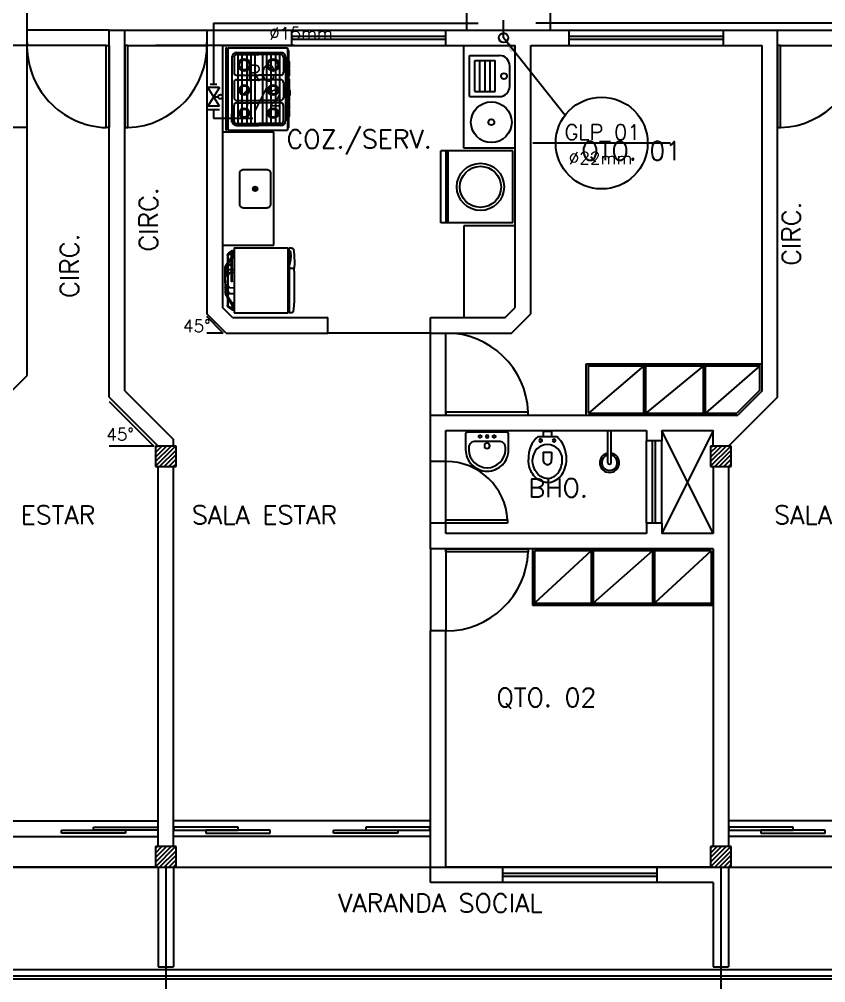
# Model space of a CAD drawing. Header units: millimetres. Extents: x 23536 to 47095, y 9984 to 20154.
# Drawn here: x 23571.84 to 23579.68, y 10042.56 to 10051.94 of the extents above; entities that cross this region are included whole.
import ezdxf
from ezdxf.enums import TextEntityAlignment as Align

# ---------------------------------------------------------------- set-up
doc = ezdxf.new("R2010")
doc.units = ezdxf.units.MM
doc.header["$LTSCALE"] = 30
doc.header["$MEASUREMENT"] = 0
doc.linetypes.add('HIDDEN', pattern=[0.375, 0.25, -0.125])
doc.linetypes.add('HIDDEN2', pattern=[0.1875, 0.125, -0.0625])
doc.layers.get('0').update_dxf_attribs({"linetype": 'CONTINUOUS'})
for name, color, linetype in [('CONEXAO_AG_FRIA', 3, 'CONTINUOUS'), ('CONEXAO_INCENDIO', 3, 'CONTINUOUS'), ('PAREDE 2222222', 2, 'CONTINUOUS'), ('PROJECAO', 6, 'HIDDEN2'), ('projeto', 8, 'CONTINUOUS')]:
    doc.layers.add(name, color=color, linetype=linetype)
doc.styles.add('ROMANS', font='romans.shx', dxfattribs={"height": 0.14})

# ---------------------------------------------------------------- blocks, each defined once
blk = doc.blocks.new('GELAD-VS')
for p, q in [((0.3067, 0.2837), (0.3087, 0.2817)), ((0.3079, 0.2824), (0.3079, 0.2824)), ((0.3087, 0.2817), (0.3095, 0.2809)), ((0.3133, 0.2813), (0.3141, 0.2824)), ((0.3141, 0.2855), (0.3137, 0.2859)), ((0.3141, 0.2848), (0.3141, 0.2855)), ((0.3145, 0.2844), (0.3141, 0.2848)), ((0.3141, 0.2824), (0.3145, 0.2836)), ((0.3145, 0.2836), (0.3145, 0.2844)), ((0.3145, 0.2836), (0.3145, 0.2836)), ((-0.2523, 0.2753), (-0.2517, 0.2728)), ((-0.252, 0.2743), (-0.252, 0.2743)), ((-0.252, 0.2743), (-0.252, 0.2743)), ((-0.252, 0.2743), (-0.252, 0.2743)), ((-0.252, 0.2743), (-0.252, 0.2743)), ((-0.252, 0.2743), (-0.252, 0.2743)), ((-0.252, 0.2743), (-0.252, 0.2743)), ((-0.2517, 0.2728), (-0.2513, 0.272)), ((-0.2513, 0.272), (-0.2501, 0.2712)), ((-0.2501, 0.2712), (-0.249, 0.2708)), ((-0.249, 0.2708), (-0.2478, 0.2712)), ((-0.249, 0.2708), (-0.249, 0.2708)), ((-0.2478, 0.2712), (-0.2466, 0.2716)), ((-0.2466, 0.2716), (-0.2459, 0.2724)), ((-0.2459, 0.2724), (-0.2455, 0.2735)), ((-0.1968, 0.2784), (-0.1979, 0.2789)), ((-0.1957, 0.2779), (-0.1968, 0.2784)), ((-0.1954, 0.2767), (-0.1957, 0.2779)), ((-0.1952, 0.2755), (-0.1954, 0.2767)), ((-0.1952, 0.2755), (-0.1952, 0.2755)), ((0.3095, 0.2809), (0.3103, 0.2805)), ((0.3103, 0.2805), (0.311, 0.2805)), ((0.311, 0.2805), (0.3126, 0.2809)), ((0.311, 0.2805), (0.311, 0.2805)), ((0.3126, 0.2809), (0.3133, 0.2813)), ((-0.0958, -0.3127), (-0.0958, -0.3151))]:
    blk.add_line(p, q)
for points in [[(-0.2443, 0.3207), (-0.2679, 0.2859)], [(-0.249, 0.3014), (-0.2621, 0.2824)], [(-0.2523, 0.2753), (-0.247, 0.3149)], [(-0.2466, 0.3161), (-0.247, 0.3149)], [(-0.218, 0.3339), (-0.218, 0.3339), (-0.218, 0.3339), (-0.218, 0.3339), (-0.218, 0.3339), (-0.218, 0.3339), (-0.218, 0.3339), (-0.2227, 0.3335), (-0.2269, 0.3327), (-0.2312, 0.3312), (-0.235, 0.3292), (-0.2385, 0.3265), (-0.2416, 0.3234), (-0.2443, 0.3199), (-0.2466, 0.3161)], [(-0.2455, 0.2735), (-0.2404, 0.3126)], [(-0.2397, 0.3141), (-0.2404, 0.3126)], [(-0.2404, 0.3114), (-0.2404, 0.3114), (-0.2397, 0.3072), (-0.2385, 0.3029), (-0.2362, 0.2994), (-0.2335, 0.296), (-0.2304, 0.2936), (-0.2265, 0.2913), (-0.2223, 0.2902), (-0.218, 0.2898)], [(-0.218, 0.3269), (-0.218, 0.3269), (-0.218, 0.3269), (-0.218, 0.3269), (-0.218, 0.3269), (-0.218, 0.3269), (-0.218, 0.3269), (-0.2215, 0.3265), (-0.2246, 0.3261), (-0.2277, 0.325), (-0.2304, 0.3234), (-0.2335, 0.3215), (-0.2358, 0.3196), (-0.2377, 0.3168), (-0.2397, 0.3141)], [(-0.218, 0.3269), (-0.218, 0.3269), (-0.218, 0.3269), (-0.218, 0.3269), (-0.218, 0.3269), (-0.218, 0.3269), (-0.218, 0.3269), (-0.2211, 0.3265), (-0.2238, 0.3257), (-0.2265, 0.3242), (-0.2288, 0.3226), (-0.2304, 0.3203), (-0.2319, 0.3176), (-0.2327, 0.3149), (-0.2331, 0.3118), (-0.2331, 0.3118), (-0.2327, 0.3087), (-0.2319, 0.306), (-0.2304, 0.3033), (-0.2288, 0.301), (-0.2265, 0.2994), (-0.2238, 0.2979), (-0.2211, 0.2971), (-0.218, 0.2967)], [(-0.2285, 0.2704), (-0.2246, 0.2863)], [(-0.2281, 0.2704), (-0.1987, 0.2894)], [(-0.2181, 0.2898), (-0.2246, 0.2863)], [(-0.2184, 0.3339), (-0.1871, 0.3339)], [(-0.1264, 0.3269), (-0.2184, 0.3269)], [(-0.1121, 0.2967), (-0.2184, 0.2967)], [(0.0318, 0.2894), (-0.218, 0.2894)], [(-0.1565, 0.3269), (-0.2068, 0.2967)], [(-0.1875, 0.2967), (-0.1411, 0.3269)], [(-0.1871, 0.3339), (-0.1194, 0.3339)], [(-0.1066, 0.3571), (-0.1449, 0.3339)], [(-0.1295, 0.3269), (-0.131, 0.3172)], [(-0.131, 0.2967), (-0.131, 0.3172)], [(-0.1298, 0.3339), (-0.0927, 0.3582)], [(-0.1101, 0.3269), (-0.1264, 0.3269)], [(-0.1039, 0.3443), (-0.1039, 0.3443), (-0.1039, 0.3443), (-0.1039, 0.3443), (-0.1039, 0.3443), (-0.1039, 0.3443), (-0.1039, 0.3443), (-0.107, 0.3443), (-0.1101, 0.3435), (-0.1132, 0.3428), (-0.1159, 0.3416), (-0.1186, 0.3401), (-0.1209, 0.3381), (-0.1233, 0.3362), (-0.1252, 0.3339)], [(-0.1213, 0.3269), (-0.1213, 0.3269), (-0.1225, 0.3246), (-0.1233, 0.3223), (-0.1237, 0.3199), (-0.124, 0.3172)], [(-0.124, 0.2967), (-0.124, 0.3172)], [(-0.119, 0.3339), (0.2642, 0.3339)], [(-0.1039, 0.3373), (-0.1039, 0.3373), (-0.1039, 0.3373), (-0.1039, 0.3373), (-0.1039, 0.3373), (-0.1039, 0.3373), (-0.1039, 0.3373), (-0.1066, 0.337), (-0.1097, 0.3362), (-0.1124, 0.3354), (-0.1148, 0.3339)], [(0.0322, 0.2967), (-0.1121, 0.2967)], [(-0.1074, 0.3269), (-0.1117, 0.3269)], [(0.2642, 0.3269), (-0.1074, 0.3269)], [(0.0229, 0.3571), (-0.1066, 0.3571)], [(-0.1043, 0.3443), (-0.0738, 0.3443)], [(-0.0738, 0.3373), (-0.1043, 0.3373)], [(0.0229, 0.3582), (-0.0927, 0.3582)], [(-0.0742, 0.3555), (-0.0742, 0.3555), (-0.0742, 0.3555), (-0.0742, 0.3555), (-0.0742, 0.3555), (-0.0742, 0.3555), (-0.0742, 0.3555), (-0.0765, 0.3551), (-0.0788, 0.3536), (-0.0803, 0.3513), (-0.0807, 0.3489)], [(-0.0807, 0.3489), (-0.0807, 0.3443)], [(-0.0807, 0.3269), (-0.0807, 0.2967)], [(-0.0807, 0.2894), (-0.0807, 0.2704)], [(-0.0742, 0.3555), (-0.0448, 0.3555)], [(-0.0738, 0.3443), (-0.0606, 0.3443)], [(-0.0738, 0.3366), (-0.0738, 0.3443)], [(-0.0649, 0.3571), (-0.0649, 0.3582)], [(-0.049, 0.3408), (-0.049, 0.3408), (-0.0502, 0.3416), (-0.0517, 0.3424), (-0.0529, 0.3428), (-0.0544, 0.3435), (-0.056, 0.3439), (-0.0575, 0.3439), (-0.0591, 0.3443), (-0.0606, 0.3443)], [(-0.0552, 0.2894), (-0.0544, 0.2704)], [(-0.0529, 0.3103), (-0.0547, 0.2967)], [(-0.0475, 0.3269), (-0.0529, 0.3103)], [(-0.0521, 0.2894), (-0.0521, 0.2894), (-0.0521, 0.2894), (-0.0521, 0.2894), (-0.0521, 0.2894), (-0.0525, 0.2894), (-0.0525, 0.2894), (-0.0525, 0.2894), (-0.0525, 0.2894), (-0.0525, 0.2894), (-0.0525, 0.2894), (-0.0525, 0.2894), (-0.0525, 0.2894), (-0.0525, 0.2894), (-0.0525, 0.2894), (-0.0525, 0.2894), (-0.0525, 0.2894), (-0.0521, 0.2894), (-0.0521, 0.2894), (-0.0521, 0.2894), (-0.0521, 0.2894)], [(-0.0521, 0.2894), (-0.0521, 0.2894), (-0.0521, 0.2894), (-0.0521, 0.2894), (-0.0521, 0.2894), (-0.0525, 0.2894), (-0.0525, 0.2894), (-0.0525, 0.2894), (-0.0525, 0.2894), (-0.0525, 0.2894), (-0.0525, 0.2894), (-0.0525, 0.2894), (-0.0525, 0.2894), (-0.0525, 0.2894), (-0.0525, 0.2894), (-0.0525, 0.2894), (-0.0525, 0.2894), (-0.0521, 0.2894), (-0.0521, 0.2894), (-0.0521, 0.2894), (-0.0521, 0.2894)], [(-0.0521, 0.2894), (-0.0521, 0.2894), (-0.0521, 0.2894), (-0.0521, 0.2894), (-0.0521, 0.2894), (-0.0525, 0.2894), (-0.0525, 0.2894), (-0.0525, 0.2894), (-0.0525, 0.2894), (-0.0525, 0.2894), (-0.0525, 0.2894), (-0.0525, 0.2894), (-0.0525, 0.2894), (-0.0525, 0.2894), (-0.0525, 0.2894), (-0.0525, 0.2894), (-0.0525, 0.2894), (-0.0521, 0.2894), (-0.0521, 0.2894), (-0.0521, 0.2894), (-0.0521, 0.2894)], [(-0.0498, 0.3571), (-0.0498, 0.3582)], [(-0.049, 0.3408), (-0.0413, 0.3351)], [(-0.0308, 0.3451), (-0.0308, 0.3451), (-0.032, 0.3474), (-0.0339, 0.3493), (-0.0355, 0.3513), (-0.0378, 0.3528), (-0.0401, 0.354), (-0.0424, 0.3547), (-0.0448, 0.3555), (-0.0475, 0.3555)], [(-0.0475, 0.3269), (-0.0386, 0.3223)], [(-0.0034, 0.3559), (-0.0034, 0.3559), (-0.0092, 0.3551), (-0.0146, 0.3536), (-0.02, 0.3517), (-0.025, 0.3489), (-0.0301, 0.3459), (-0.0347, 0.3424), (-0.0386, 0.3381), (-0.0424, 0.3339)], [(-0.0386, 0.3223), (-0.0386, 0.3223), (-0.0382, 0.3219), (-0.0374, 0.3219), (-0.037, 0.3219), (-0.0366, 0.3219), (-0.0366, 0.3219), (-0.0351, 0.3223), (-0.0343, 0.323), (-0.0335, 0.3238), (-0.0332, 0.3254), (-0.0332, 0.3254), (-0.0332, 0.3257), (-0.0332, 0.3261), (-0.0332, 0.3265), (-0.0332, 0.3269)], [(0.0477, 0.3559), (-0.0038, 0.3559)], [(0.0229, 0.3582), (0.1385, 0.3582)], [(0.0229, 0.3571), (0.1525, 0.3571)], [(0.0322, 0.2894), (0.0322, 0.2894), (0.0334, 0.2898), (0.0345, 0.2906), (0.0349, 0.2913), (0.0353, 0.2929), (0.0353, 0.2929), (0.0349, 0.2944), (0.0341, 0.2956), (0.0334, 0.2964), (0.0318, 0.2967)], [(0.0867, 0.3339), (0.0867, 0.3339), (0.0829, 0.3381), (0.079, 0.342), (0.0743, 0.3459), (0.0693, 0.3489), (0.0643, 0.3513), (0.0589, 0.3536), (0.0535, 0.3551), (0.0477, 0.3559)], [(0.0921, 0.3555), (0.0921, 0.3555), (0.0921, 0.3555), (0.0921, 0.3555), (0.0921, 0.3555), (0.0921, 0.3555), (0.0921, 0.3555), (0.0894, 0.3555), (0.0867, 0.3547), (0.0844, 0.354), (0.0821, 0.3528), (0.0798, 0.3513), (0.0782, 0.3493), (0.0763, 0.3474), (0.0751, 0.3451)], [(0.0801, 0.3269), (0.0801, 0.3269), (0.0801, 0.3265), (0.0801, 0.3265), (0.0801, 0.3261), (0.0801, 0.3257), (0.0801, 0.3257), (0.0805, 0.3242), (0.0813, 0.323), (0.0821, 0.3223), (0.0836, 0.3219), (0.0836, 0.3219), (0.084, 0.3219), (0.0848, 0.3223), (0.0852, 0.3223), (0.0856, 0.3223)], [(0.0933, 0.3269), (0.0856, 0.3223)], [(0.1076, 0.3358), (0.1076, 0.3358), (0.1064, 0.3385), (0.1045, 0.3404), (0.1018, 0.3416), (0.0991, 0.342), (0.0991, 0.342), (0.0956, 0.3412), (0.0929, 0.3397), (0.091, 0.337), (0.0903, 0.3339)], [(0.0954, 0.3358), (0.0906, 0.3339)], [(0.0964, 0.313), (0.0915, 0.3258)], [(0.0918, 0.3555), (0.118, 0.3555)], [(0.0987, 0.3358), (0.0954, 0.3358)], [(0.0956, 0.3571), (0.0956, 0.3582)], [(0.0972, 0.3103), (0.0964, 0.313)], [(0.0983, 0.2704), (0.0972, 0.3103)], [(0.1126, 0.3358), (0.0987, 0.3358)], [(0.1107, 0.3571), (0.1107, 0.3582)], [(0.1126, 0.3339), (0.1126, 0.3358)], [(0.1246, 0.3489), (0.1246, 0.3489), (0.1242, 0.3513), (0.1227, 0.3536), (0.1208, 0.3551), (0.118, 0.3555)], [(0.1246, 0.3489), (0.1246, 0.3339)], [(0.1324, 0.3269), (0.1497, 0.3228)], [(0.1757, 0.3339), (0.1385, 0.3582)], [(0.1552, 0.3163), (0.1548, 0.3185), (0.1535, 0.3204), (0.152, 0.3219), (0.1497, 0.3228)], [(0.1525, 0.3571), (0.1908, 0.3339)], [(0.1552, 0.2704), (0.1552, 0.3163)], [(0.2735, 0.2704), (0.1865, 0.3269)], [(0.2024, 0.3269), (0.27, 0.2863)], [(0.291, 0.319), (0.2901, 0.3203), (0.2874, 0.3234), (0.2843, 0.3265), (0.2809, 0.3292), (0.277, 0.3312), (0.2731, 0.3327), (0.2685, 0.3335), (0.2642, 0.3339)], [(0.2855, 0.3141), (0.2855, 0.3141), (0.284, 0.3168), (0.2816, 0.3196), (0.2793, 0.3215), (0.2766, 0.3234), (0.2739, 0.325), (0.2708, 0.3261), (0.2677, 0.3265), (0.2642, 0.3269)], [(0.2743, 0.2704), (0.27, 0.2863)], [(0.2859, 0.3126), (0.2855, 0.3141)], [(0.2855, 0.3141), (0.3067, 0.2837)], [(0.2913, 0.2735), (0.2859, 0.3126)], [(0.291, 0.319), (0.3137, 0.2859)], [(0.2983, 0.2743), (0.2949, 0.3007)], [(-0.2946, 0.2704), (0.3404, 0.2704)], [(-0.2946, 0.2704), (-0.2946, -0.2524)], [(-0.1979, 0.2789), (-0.1979, 0.2789), (-0.1979, 0.2789), (-0.1979, 0.2789), (-0.1979, 0.2789), (-0.1979, 0.2789), (-0.1979, 0.2789), (-0.1987, 0.2786), (-0.1998, 0.2782), (-0.2002, 0.277), (-0.2006, 0.2759)], [(-0.2006, 0.2704), (-0.2006, 0.2759)], [(-0.1979, 0.2789), (-0.1979, 0.2789), (-0.1979, 0.2789), (-0.1979, 0.2789), (-0.1979, 0.2789), (-0.1979, 0.2789), (-0.1979, 0.2789), (-0.1979, 0.2789), (-0.1979, 0.2789), (-0.1979, 0.2789), (-0.1979, 0.2789), (-0.1979, 0.2789), (-0.1979, 0.2789), (-0.1979, 0.2789), (-0.1979, 0.2789), (-0.1979, 0.2789), (-0.1979, 0.2789), (-0.1979, 0.2789), (-0.1979, 0.2789), (-0.1979, 0.2789), (-0.1979, 0.2789)], [(-0.1952, 0.2704), (-0.1952, 0.2755)], [(0.1552, 0.2735), (0.1552, 0.2731)], [(0.2437, 0.2789), (0.2437, 0.2789), (0.2437, 0.2789), (0.2437, 0.2789), (0.2437, 0.2789), (0.2437, 0.2789), (0.2437, 0.2789), (0.2426, 0.2786), (0.2418, 0.2782), (0.2414, 0.277), (0.241, 0.2759)], [(0.241, 0.2704), (0.241, 0.2759)], [(0.2437, 0.2789), (0.2437, 0.2789), (0.2437, 0.2789), (0.2437, 0.2789), (0.2437, 0.2789), (0.2437, 0.2789), (0.2437, 0.2789), (0.2437, 0.2789), (0.2437, 0.2789), (0.2437, 0.2789), (0.2437, 0.2789), (0.2437, 0.2789), (0.2437, 0.2789), (0.2437, 0.2789), (0.2437, 0.2789), (0.2437, 0.2789), (0.2437, 0.2789), (0.2437, 0.2789), (0.2437, 0.2789), (0.2437, 0.2789), (0.2437, 0.2789)], [(0.2464, 0.277), (0.2461, 0.2782), (0.2449, 0.2786), (0.2437, 0.2789)], [(0.2464, 0.2704), (0.2464, 0.277)], [(0.2913, 0.2735), (0.2913, 0.2731)], [(0.2917, 0.2731), (0.2917, 0.2731), (0.2921, 0.2724), (0.2928, 0.2716), (0.2936, 0.2712), (0.2948, 0.2708), (0.2948, 0.2708), (0.2963, 0.2712), (0.2971, 0.272), (0.2979, 0.2728), (0.2983, 0.2743)], [(0.3404, 0.2704), (0.3404, -0.2524)], [(-0.2946, -0.2524), (0.3404, -0.2524)], [(-0.2919, -0.2667), (-0.2919, -0.2864), (-0.2915, -0.2903), (-0.2907, -0.2942), (-0.2888, -0.2977), (-0.2861, -0.3011), (-0.2834, -0.3042), (-0.2799, -0.3062), (-0.276, -0.3077), (-0.2722, -0.3089), (-0.2687, -0.3093), (-0.2652, -0.3096), (-0.2613, -0.31), (-0.2578, -0.3104), (-0.254, -0.3108), (-0.2505, -0.3112), (-0.247, -0.3116), (-0.2432, -0.312), (-0.2397, -0.3124), (-0.2358, -0.3127), (-0.2323, -0.3131), (-0.2285, -0.3131), (-0.225, -0.3135), (-0.2211, -0.3139), (-0.2176, -0.3143), (-0.2138, -0.3147), (-0.2103, -0.3147), (-0.2064, -0.3151), (-0.2029, -0.3151), (-0.1991, -0.3154), (-0.1956, -0.3154), (-0.1917, -0.3158), (-0.1882, -0.3158), (-0.1844, -0.3158), (-0.1809, -0.3162), (-0.177, -0.3162), (-0.1735, -0.3162), (-0.1697, -0.3166), (-0.1662, -0.3166), (-0.1623, -0.3166), (-0.1588, -0.3166), (-0.155, -0.3166), (-0.1515, -0.3166), (-0.1476, -0.3166), (-0.1442, -0.3166), (-0.1403, -0.3166), (-0.1368, -0.3166), (-0.1329, -0.3166), (-0.1295, -0.3162), (-0.1256, -0.3162), (-0.1221, -0.3162), (-0.1182, -0.3158), (-0.1148, -0.3158), (-0.1109, -0.3158), (-0.1074, -0.3154), (-0.1039, -0.3154), (-0.1001, -0.3151), (-0.0958, -0.3151)], [(-0.2899, -0.2648), (-0.2899, -0.2648), (-0.2899, -0.2648), (-0.2899, -0.2648), (-0.2899, -0.2648), (-0.2899, -0.2648), (-0.2899, -0.2648), (-0.2907, -0.2648), (-0.2911, -0.2652), (-0.2915, -0.2659), (-0.2915, -0.2663), (-0.2915, -0.2663), (-0.2915, -0.2663), (-0.2915, -0.2663), (-0.2915, -0.2663), (-0.2915, -0.2667)], [(-0.1237, -0.2648), (-0.2899, -0.2648)], [(-0.2861, -0.2524), (-0.2861, -0.2648)], [(-0.2636, -0.2648), (-0.2636, -0.2648), (-0.2636, -0.2648), (-0.2636, -0.2648), (-0.2636, -0.2648), (-0.2636, -0.2648), (-0.2636, -0.2648), (-0.2636, -0.2648), (-0.2636, -0.2648)], [(-0.2617, -0.2667), (-0.2617, -0.2663), (-0.2621, -0.2663), (-0.2621, -0.2659), (-0.2621, -0.2659), (-0.2625, -0.2656), (-0.2625, -0.2656), (-0.2625, -0.2652), (-0.2629, -0.2652), (-0.2633, -0.2648), (-0.2633, -0.2648), (-0.2636, -0.2648), (-0.2636, -0.2648)], [(-0.2617, -0.2667), (-0.2617, -0.2687)], [(-0.249, -0.2826), (-0.2513, -0.2822), (-0.254, -0.2814), (-0.2563, -0.2799), (-0.2582, -0.2779), (-0.2598, -0.276), (-0.2609, -0.2737), (-0.2617, -0.271), (-0.2617, -0.2687)], [(-0.1124, -0.2648), (-0.1457, -0.2748), (-0.1797, -0.281), (-0.2145, -0.2837), (-0.249, -0.2826)], [(-0.1237, -0.2648), (-0.1221, -0.2648), (-0.1209, -0.2648), (-0.1194, -0.2648), (-0.119, -0.2648), (-0.1182, -0.2648)], [(-0.1209, -0.2648), (-0.1221, -0.2648)], [(-0.1182, -0.2648), (-0.1182, -0.2648)], [(-0.1124, -0.2648), (-0.1128, -0.2648), (-0.1128, -0.2648), (-0.1132, -0.2648), (-0.1136, -0.2648), (-0.114, -0.2648), (-0.1144, -0.2648), (-0.1148, -0.2648), (-0.1155, -0.2648), (-0.1163, -0.2648), (-0.1171, -0.2648), (-0.1182, -0.2648), (-0.1182, -0.2648)], [(-0.1182, -0.2648), (-0.1182, -0.2648)], [(-0.1124, -0.2648), (-0.0958, -0.2648)], [(-0.0966, -0.2648), (-0.1124, -0.2648), (-0.1124, -0.2648), (-0.1124, -0.2648), (-0.1124, -0.2648), (-0.1124, -0.2648)], [(-0.0966, -0.2648), (-0.0966, -0.2648), (-0.0966, -0.2648), (-0.0966, -0.2648), (-0.0966, -0.2648), (-0.0966, -0.2648), (-0.0966, -0.2648), (-0.0966, -0.2648), (-0.0966, -0.2648), (-0.0966, -0.2648), (-0.0966, -0.2648), (-0.0966, -0.2648), (-0.0966, -0.2648)], [(-0.0958, -0.2648), (0.3404, -0.2648)], [(-0.0958, -0.2648), (-0.0958, -0.2648), (-0.0958, -0.2648), (-0.0958, -0.2648), (-0.0958, -0.2659)], [(-0.0958, -0.2648), (-0.0958, -0.2659)], [(-0.0958, -0.2648), (-0.0958, -0.3093)], [(-0.0958, -0.2648), (-0.0958, -0.3139), (-0.0958, -0.3093)], [(-0.0958, -0.2659), (-0.0958, -0.3081)], [(-0.0958, -0.2675), (-0.0958, -0.2667)], [(-0.0656, -0.2648), (-0.0656, -0.2648), (-0.0656, -0.2648), (-0.0656, -0.2648), (-0.0656, -0.2648), (-0.0656, -0.2648), (-0.0656, -0.2648), (-0.0656, -0.2648), (-0.0656, -0.2648), (-0.0656, -0.2648), (-0.0656, -0.2648), (-0.0656, -0.2648), (-0.0656, -0.2648), (-0.0656, -0.2648), (-0.0656, -0.2648), (-0.0656, -0.2648), (-0.0656, -0.2648), (-0.0656, -0.2648), (-0.0656, -0.2648), (-0.0656, -0.2648), (-0.0656, -0.2648)], [(0.1583, -0.2648), (0.1416, -0.2648)], [(0.1424, -0.2648), (0.1583, -0.2648), (0.1583, -0.2648), (0.1583, -0.2648), (0.1583, -0.2648), (0.1583, -0.2648)], [(0.1583, -0.2648), (0.1583, -0.2648), (0.1587, -0.2648), (0.1587, -0.2648), (0.1594, -0.2648), (0.1598, -0.2648), (0.1602, -0.2648), (0.1606, -0.2648), (0.1614, -0.2648), (0.1621, -0.2648), (0.1629, -0.2648), (0.1637, -0.2648), (0.1641, -0.2648)], [(0.1641, -0.2648), (0.1641, -0.2648)], [(0.1641, -0.2648), (0.1641, -0.2648)], [(0.1691, -0.2648), (0.1679, -0.2648), (0.1668, -0.2648), (0.1652, -0.2648), (0.1648, -0.2648), (0.1641, -0.2648)], [(0.1668, -0.2648), (0.1679, -0.2648)], [(0.1691, -0.2648), (0.3358, -0.2648)], [(0.3095, -0.2648), (0.3095, -0.2648), (0.3095, -0.2648), (0.3095, -0.2648), (0.3095, -0.2648), (0.3095, -0.2648), (0.3095, -0.2648)], [(0.3319, -0.2524), (0.3319, -0.2648)], [(0.3377, -0.2663), (0.3377, -0.2663), (0.3377, -0.2663), (0.3377, -0.2663), (0.3377, -0.2663), (0.3377, -0.2663), (0.3377, -0.2663), (0.3377, -0.2659), (0.3373, -0.2652), (0.3365, -0.2648), (0.3362, -0.2648), (0.3362, -0.2648), (0.3362, -0.2648), (0.3362, -0.2648), (0.3362, -0.2648), (0.3362, -0.2648)], [(0.3377, -0.2667), (0.3377, -0.2864)], [(-0.0958, -0.3081), (-0.0958, -0.3081), (-0.0958, -0.3085)], [(-0.0958, -0.3112), (-0.0958, -0.3108), (-0.0958, -0.3108), (-0.0958, -0.3108), (-0.0958, -0.3108), (-0.0958, -0.3104), (-0.0958, -0.3104), (-0.0958, -0.31), (-0.0958, -0.31), (-0.0958, -0.31), (-0.0958, -0.3096), (-0.0958, -0.3093), (-0.0958, -0.3089), (-0.0958, -0.3089), (-0.0958, -0.3085), (-0.0958, -0.3081)], [(-0.0958, -0.3093), (-0.0958, -0.3096)], [(-0.0958, -0.31), (-0.0958, -0.3108)], [(-0.0958, -0.3108), (-0.0958, -0.3112)], [(-0.0958, -0.3112), (-0.0958, -0.3139)], [(-0.0958, -0.312), (-0.0958, -0.3124)], [(-0.0958, -0.3127), (-0.0958, -0.3131)], [(-0.0796, -0.3143), (-0.0838, -0.3143), (-0.0958, -0.3139), (-0.0958, -0.3139)], [(-0.066, -0.3143), (-0.0711, -0.3143), (-0.0796, -0.3143)], [(-0.066, -0.3143), (0.245, -0.3154)], [(0.2194, -0.3162), (0.2194, -0.3162)], [(0.2267, -0.3162), (0.2267, -0.3162)], [(0.318, -0.3089), (0.3145, -0.3093), (0.311, -0.3096), (0.3072, -0.31), (0.3037, -0.3104), (0.2998, -0.3108), (0.2963, -0.3112), (0.2925, -0.3116), (0.289, -0.312), (0.2855, -0.3124), (0.2816, -0.3127), (0.2782, -0.3131), (0.2743, -0.3131), (0.2704, -0.3135), (0.2669, -0.3139), (0.2631, -0.3143), (0.2596, -0.3147), (0.2561, -0.3147), (0.2522, -0.3151), (0.2488, -0.3151), (0.245, -0.3154)], [(0.3377, -0.2864), (0.3373, -0.2903), (0.3362, -0.2942), (0.3346, -0.2977), (0.3319, -0.3011), (0.3288, -0.3042), (0.3253, -0.3062), (0.3219, -0.3077), (0.318, -0.3089)]]:
    blk.add_lwpolyline(points)
blk.add_arc((-0.264, 0.2859), 0.00394, 180, 298.07249)

msp = doc.modelspace()

# ---------------------------------------------------------------- linework, layer by layer
at = {"layer": 'CONEXAO_AG_FRIA'}
for p, q in [((23573.6942, 10051.3105), (23573.759, 10051.3105)), ((23573.7825, 10051.2781), (23573.6707, 10051.0967)), ((23573.7825, 10051.0967), (23573.6707, 10051.2781)), ((23573.7825, 10051.2781), (23573.6707, 10051.2781)), ((23573.7266, 10051.1874), (23573.7709, 10051.1874)), ((23573.7825, 10051.0967), (23573.6707, 10051.0967)), ((23573.7825, 10051.0591), (23573.6707, 10051.0591)), ((23573.9042, 10050.9392), (23573.9042, 10051.0192))]:
    msp.add_line(p, q, dxfattribs=at)
msp.add_circle((23573.7922, 10051.1874), 0.0213, dxfattribs=at)
at = {"layer": 'CONEXAO_INCENDIO'}
for p, q in [((23577.1444, 10051.0057), (23576.5467, 10051.7613)), ((23578.1715, 10050.7361), (23576.8305, 10050.7361))]:
    msp.add_line(p, q, dxfattribs=at)
for centre, radius in [((23576.5467, 10051.7613), 0.0464), ((23577.501, 10050.7361), 0.447)]:
    msp.add_circle(centre, radius, dxfattribs=at)
msp.add_solid([(23576.5467, 10051.7613), (23576.6176, 10051.6178), (23576.6699, 10051.6592)], dxfattribs=at)
at = {"layer": 'PAREDE 2222222'}
for p, q in [((23576.1891, 10051.8363), (23576.1891, 10052.0486)), ((23577.0016, 10052.0486), (23577.0016, 10051.8363))]:
    msp.add_line(p, q, dxfattribs=at)
at = {"layer": 'PROJECAO', "color": 3, "linetype": 'HIDDEN'}
for p, q in [((23573.7266, 10051.9038), (23576.2997, 10051.9038)), ((23573.7266, 10051.9038), (23573.7266, 10051.3105)), ((23576.5467, 10051.7613), (23576.5467, 10051.9329)), ((23576.8602, 10051.9061), (23580.0766, 10051.9061)), ((23573.7266, 10051.0591), (23573.7266, 10050.9792)), ((23573.7266, 10050.9792), (23574.1062, 10050.9792))]:
    msp.add_line(p, q, dxfattribs=at)
at = {"layer": 'projeto'}
for p, q in [((23571.9111, 10051.8363), (23571.9111, 10053.1863)), ((23572.2361, 10051.8363), (23571.9111, 10051.8363)), ((23571.9111, 10051.6863), (23571.9111, 10051.8363)), ((23572.7111, 10051.8363), (23571.9111, 10051.8363)), ((23572.7111, 10051.8363), (23572.8611, 10051.8363)), ((23572.7111, 10051.6863), (23572.7111, 10051.8363)), ((23572.8611, 10051.8363), (23573.6611, 10051.8363)), ((23572.8611, 10048.3234), (23572.8611, 10051.8363)), ((23573.6611, 10051.8363), (23574.4861, 10051.8363)), ((23573.6611, 10051.8363), (23573.6611, 10049.0741)), ((23574.4861, 10051.6863), (23574.4861, 10051.8363)), ((23574.4861, 10051.8363), (23575.9861, 10051.8363)), ((23574.4861, 10051.7763), (23575.9861, 10051.7763)), ((23575.9861, 10051.8363), (23577.1861, 10051.8363)), ((23575.9861, 10051.6863), (23575.9861, 10051.8363)), ((23577.1861, 10051.6863), (23577.1861, 10051.8363)), ((23577.1861, 10051.8363), (23578.6861, 10051.8363)), ((23577.1861, 10051.7763), (23578.6861, 10051.7763)), ((23578.6861, 10051.8363), (23578.7361, 10051.8363)), ((23578.6861, 10051.6863), (23578.6861, 10051.8363)), ((23578.7361, 10051.8363), (23579.2111, 10051.8363)), ((23579.2111, 10051.6863), (23579.2111, 10051.8363)), ((23579.2111, 10051.8363), (23580.0111, 10051.8363)), ((23572.2355, 10051.6863), (23571.7611, 10051.6863)), ((23572.6811, 10051.6863), (23571.9111, 10051.6863)), ((23571.9111, 10050.8863), (23571.9111, 10051.6863)), ((23572.6811, 10050.8863), (23572.6811, 10051.6863)), ((23572.6811, 10051.6863), (23572.7111, 10051.6863)), ((23572.7111, 10048.2613), (23572.7111, 10051.6863)), ((23572.7111, 10051.6863), (23572.7111, 10050.8863)), ((23572.8911, 10051.6863), (23572.8611, 10051.6863)), ((23572.8611, 10051.6863), (23572.8611, 10050.8863)), ((23572.8911, 10051.6863), (23573.6617, 10051.6863)), ((23572.8911, 10050.8863), (23572.8911, 10051.6863)), ((23574.5111, 10051.6863), (23573.1611, 10051.6863)), ((23573.8111, 10051.6863), (23574.4861, 10051.6863)), ((23573.8111, 10051.6863), (23573.8111, 10049.1363)), ((23573.845, 10051.662), (23573.845, 10050.862)), ((23573.845, 10051.662), (23573.855, 10051.662)), ((23573.855, 10051.662), (23573.855, 10050.862)), ((23573.865, 10051.662), (23573.865, 10050.862)), ((23573.865, 10051.662), (23574.445, 10051.662)), ((23574.445, 10051.662), (23574.445, 10050.862)), ((23574.4861, 10051.7463), (23575.9861, 10051.7463)), ((23574.4861, 10051.6863), (23575.9861, 10051.6863)), ((23575.9861, 10051.6863), (23576.6611, 10051.6863)), ((23576.1611, 10050.6868), (23576.1611, 10051.6863)), ((23576.6611, 10049.1363), (23576.6611, 10051.6863)), ((23576.8111, 10051.6863), (23577.1861, 10051.6863)), ((23576.8111, 10049.0741), (23576.8111, 10051.6863)), ((23577.1861, 10051.7463), (23578.6861, 10051.7463)), ((23577.1861, 10051.6863), (23578.6861, 10051.6863)), ((23578.6861, 10051.6863), (23579.0611, 10051.6863)), ((23579.0611, 10048.3234), (23579.0611, 10051.6863)), ((23579.2111, 10048.2613), (23579.2111, 10051.6863)), ((23579.2411, 10051.6863), (23579.2111, 10051.6863)), ((23579.2111, 10051.6863), (23579.2111, 10050.8863)), ((23579.2411, 10051.6863), (23580.0111, 10051.6863)), ((23579.2411, 10050.8863), (23579.2411, 10051.6863)), ((23573.905, 10051.572), (23573.905, 10050.952)), ((23573.925, 10051.572), (23573.925, 10051.422)), ((23573.95, 10051.617), (23574.38, 10051.617)), ((23573.95, 10051.597), (23574.165, 10051.597)), ((23573.9618, 10051.597), (23573.9618, 10050.907)), ((23574.0018, 10051.597), (23574.0018, 10050.907)), ((23574.0482, 10051.597), (23574.0482, 10050.907)), ((23574.0882, 10051.597), (23574.0882, 10050.907)), ((23574.1282, 10051.597), (23574.1282, 10050.907)), ((23574.38, 10051.597), (23574.165, 10051.597)), ((23574.2018, 10051.597), (23574.2018, 10050.907)), ((23574.2418, 10051.597), (23574.2418, 10050.907)), ((23574.2818, 10051.597), (23574.2818, 10050.907)), ((23574.3282, 10051.597), (23574.3282, 10050.907)), ((23574.3682, 10051.597), (23574.3682, 10050.907)), ((23574.405, 10051.572), (23574.405, 10051.422)), ((23574.425, 10051.572), (23574.425, 10050.952)), ((23574.455, 10051.637), (23574.455, 10050.887)), ((23576.2164, 10051.5883), (23576.5064, 10051.5883)), ((23576.2164, 10051.1883), (23576.2164, 10051.5883)), ((23576.2664, 10051.5383), (23576.4664, 10051.5383)), ((23576.2664, 10051.2383), (23576.2664, 10051.5383)), ((23576.3164, 10051.2383), (23576.3164, 10051.5383)), ((23576.3664, 10051.2383), (23576.3664, 10051.5383)), ((23576.4164, 10051.2383), (23576.4164, 10051.5383)), ((23576.4664, 10051.2383), (23576.4664, 10051.5383)), ((23576.6064, 10051.2883), (23576.6064, 10051.4883)), ((23573.95, 10051.397), (23574.165, 10051.397)), ((23573.95, 10051.397), (23574.165, 10051.397)), ((23574.38, 10051.397), (23574.165, 10051.397)), ((23574.38, 10051.397), (23574.165, 10051.397)), ((23573.925, 10051.327), (23573.925, 10051.177)), ((23573.95, 10051.352), (23574.165, 10051.352)), ((23574.38, 10051.352), (23574.165, 10051.352)), ((23574.405, 10051.327), (23574.405, 10051.177)), ((23576.2664, 10051.2383), (23576.4664, 10051.2383)), ((23573.925, 10050.952), (23573.925, 10051.102)), ((23573.95, 10051.152), (23574.165, 10051.152)), ((23573.95, 10051.127), (23574.165, 10051.127)), ((23574.38, 10051.152), (23574.165, 10051.152)), ((23574.38, 10051.127), (23574.165, 10051.127)), ((23574.405, 10050.952), (23574.405, 10051.102)), ((23576.2164, 10051.1883), (23576.5064, 10051.1883)), ((23573.95, 10050.927), (23574.165, 10050.927)), ((23574.38, 10050.927), (23574.165, 10050.927)), ((23571.9111, 10050.8863), (23568.1111, 10050.8863)), ((23571.9111, 10048.4741), (23571.9111, 10050.8863)), ((23572.7111, 10050.8863), (23572.6811, 10050.8863)), ((23572.8611, 10050.8863), (23572.8911, 10050.8863)), ((23574.3111, 10050.8426), (23573.8111, 10050.8426)), ((23573.845, 10050.862), (23573.855, 10050.862)), ((23573.865, 10050.862), (23574.445, 10050.862)), ((23573.95, 10050.907), (23574.165, 10050.907)), ((23574.38, 10050.907), (23574.165, 10050.907)), ((23574.3111, 10049.7426), (23574.3111, 10050.8426)), ((23579.2111, 10050.8863), (23579.2411, 10050.8863)), ((23576.6611, 10050.6868), (23576.1611, 10050.6868)), ((23576.6611, 10049.9302), (23576.1611, 10049.9302)), ((23576.1611, 10049.9302), (23576.1611, 10049.0363)), ((23573.8111, 10049.7426), (23574.3111, 10049.7426)), ((23573.9111, 10049.0363), (23573.8111, 10049.1363)), ((23576.5611, 10049.0363), (23576.6611, 10049.1363)), ((23573.849, 10048.8863), (23573.6611, 10049.0741)), ((23573.8207, 10048.8863), (23573.6611, 10049.0459)), ((23573.9111, 10049.0363), (23574.8361, 10049.0363)), ((23574.8361, 10048.8863), (23574.8361, 10049.0363)), ((23575.8361, 10049.0363), (23576.5611, 10049.0363)), ((23575.8361, 10048.8863), (23575.8361, 10049.0363)), ((23576.6232, 10048.8863), (23576.8111, 10049.0741)), ((23573.8207, 10048.8863), (23573.6611, 10048.8863)), ((23573.849, 10048.8863), (23574.8361, 10048.8863)), ((23575.8361, 10048.8863), (23574.8361, 10048.8863)), ((23575.8361, 10048.8863), (23576.6232, 10048.8863)), ((23575.8361, 10048.0863), (23575.8361, 10048.8863)), ((23575.9861, 10048.0863), (23575.9861, 10048.8863)), ((23577.3518, 10048.5863), (23579.0611, 10048.5863)), ((23577.3518, 10048.0863), (23577.3518, 10048.5863)), ((23577.3718, 10048.1063), (23577.3718, 10048.5863)), ((23577.3718, 10048.5663), (23577.9118, 10048.5663)), ((23577.9118, 10048.5663), (23577.3718, 10048.1063)), ((23577.9118, 10048.1063), (23577.9118, 10048.5863)), ((23577.9318, 10048.1063), (23577.9318, 10048.5863)), ((23577.9318, 10048.5663), (23578.4911, 10048.5663)), ((23578.4911, 10048.5663), (23577.9318, 10048.1063)), ((23578.4911, 10048.1063), (23578.4911, 10048.5863)), ((23578.5111, 10048.1063), (23578.5111, 10048.5863)), ((23578.5111, 10048.5663), (23579.0411, 10048.5663)), ((23579.0411, 10048.5663), (23578.5111, 10048.1063)), ((23579.0411, 10048.3317), (23579.0411, 10048.5863)), ((23571.7232, 10048.2863), (23571.9111, 10048.4741)), ((23572.8611, 10048.3234), (23573.3361, 10047.8484)), ((23579.0411, 10048.3317), (23578.8157, 10048.1063)), ((23579.0611, 10048.3234), (23578.824, 10048.0863)), ((23572.7111, 10048.2613), (23573.1861, 10047.7863)), ((23572.7111, 10048.2188), (23573.1437, 10047.7863)), ((23579.2111, 10048.2613), (23578.7361, 10047.7863)), ((23576.7861, 10048.1163), (23575.9861, 10048.1163)), ((23575.9861, 10048.1163), (23575.9861, 10048.0863)), ((23576.7861, 10048.0863), (23576.7861, 10048.1163)), ((23577.3718, 10048.1063), (23578.8157, 10048.1063)), ((23575.8361, 10048.0863), (23578.824, 10048.0863)), ((23575.8361, 10047.6363), (23575.8361, 10048.0863)), ((23575.9861, 10048.0863), (23576.7861, 10048.0863)), ((23575.9861, 10047.9363), (23577.9361, 10047.9363)), ((23575.9861, 10047.6363), (23575.9861, 10047.9363)), ((23576.9334, 10047.9303), (23577.0134, 10047.9303)), ((23576.9334, 10047.9303), (23576.9334, 10047.8803)), ((23577.0134, 10047.9303), (23577.0134, 10047.8803)), ((23577.9361, 10047.9363), (23577.9361, 10047.8363)), ((23578.0861, 10047.9363), (23578.5861, 10047.9363)), ((23578.0861, 10047.9363), (23578.0861, 10047.8363)), ((23578.5861, 10047.9363), (23578.0861, 10046.9363)), ((23578.5861, 10046.9363), (23578.0861, 10047.9363)), ((23578.5861, 10047.7863), (23578.5861, 10047.9363)), ((23573.3361, 10047.7863), (23573.3361, 10047.8484)), ((23576.8834, 10047.8803), (23577.0634, 10047.8803)), ((23578.0861, 10047.8363), (23577.9361, 10047.8363)), ((23577.9361, 10047.0363), (23577.9361, 10047.8363)), ((23577.9961, 10047.0363), (23577.9961, 10047.8363)), ((23578.0261, 10047.0363), (23578.0261, 10047.8363)), ((23578.0861, 10047.0363), (23578.0861, 10047.8363)), ((23573.1437, 10047.7863), (23572.7111, 10047.7863)), ((23573.3611, 10047.7863), (23573.1611, 10047.7863)), ((23573.1611, 10047.7863), (23573.1611, 10047.5863)), ((23573.1611, 10047.7676), (23573.1797, 10047.7863)), ((23573.1611, 10047.7234), (23573.2239, 10047.7863)), ((23573.1611, 10047.6792), (23573.2681, 10047.7863)), ((23573.1611, 10047.6351), (23573.3123, 10047.7863)), ((23573.1611, 10047.5909), (23573.3565, 10047.7863)), ((23573.2007, 10047.5863), (23573.3611, 10047.7467)), ((23573.3611, 10047.5863), (23573.3611, 10047.7863)), ((23576.9334, 10047.7253), (23577.0134, 10047.7253)), ((23576.9334, 10047.7253), (23576.9334, 10047.6553)), ((23577.0134, 10047.7253), (23577.0134, 10047.6553)), ((23578.7611, 10047.7863), (23578.5611, 10047.7863)), ((23578.5611, 10047.7863), (23578.5611, 10047.5863)), ((23578.5611, 10047.7676), (23578.5797, 10047.7863)), ((23578.5611, 10047.7234), (23578.6239, 10047.7863)), ((23578.5611, 10047.6792), (23578.6681, 10047.7863)), ((23578.5611, 10047.6351), (23578.7123, 10047.7863)), ((23578.5611, 10047.5909), (23578.7565, 10047.7863)), ((23578.6007, 10047.5863), (23578.7611, 10047.7467)), ((23578.7611, 10047.5863), (23578.7611, 10047.7863)), ((23573.2449, 10047.5863), (23573.3611, 10047.7025)), ((23573.2891, 10047.5863), (23573.3611, 10047.6583)), ((23575.9861, 10047.6363), (23575.8361, 10047.6363)), ((23575.8361, 10047.0363), (23575.8361, 10047.6363)), ((23575.9861, 10047.0663), (23575.9861, 10047.6363)), ((23578.6449, 10047.5863), (23578.7611, 10047.7025)), ((23578.6891, 10047.5863), (23578.7611, 10047.6583)), ((23573.1611, 10047.5863), (23573.3611, 10047.5863)), ((23573.1861, 10043.8863), (23573.1861, 10047.5863)), ((23573.3333, 10047.5863), (23573.3611, 10047.6141)), ((23573.3361, 10043.8863), (23573.3361, 10047.5863)), ((23578.5611, 10047.5863), (23578.7611, 10047.5863)), ((23578.5861, 10047.5863), (23578.5861, 10046.9363)), ((23578.7333, 10047.5863), (23578.7611, 10047.6141)), ((23578.7361, 10047.5863), (23578.7361, 10043.8863)), ((23575.9861, 10047.0363), (23575.9861, 10047.0663)), ((23575.9861, 10047.0663), (23576.5861, 10047.0663)), ((23576.5861, 10047.0663), (23576.5861, 10047.0363)), ((23575.8361, 10046.7863), (23575.8361, 10047.0363)), ((23575.9861, 10047.0363), (23575.8361, 10047.0363)), ((23575.9861, 10046.9363), (23575.9861, 10047.0363)), ((23576.5861, 10047.0363), (23575.9861, 10047.0363)), ((23577.9361, 10047.0363), (23577.9361, 10046.9363)), ((23578.0861, 10047.0363), (23577.9361, 10047.0363)), ((23578.0861, 10047.0363), (23578.0861, 10046.9363)), ((23577.9361, 10046.9363), (23575.9861, 10046.9363)), ((23578.5861, 10046.9363), (23578.0861, 10046.9363)), ((23575.8361, 10046.7863), (23575.8361, 10045.9863)), ((23578.5861, 10046.7863), (23575.8361, 10046.7863)), ((23575.9861, 10046.7863), (23575.9861, 10045.9863)), ((23575.9861, 10046.7563), (23575.9861, 10046.7863)), ((23575.9861, 10046.7863), (23576.7861, 10046.7863)), ((23576.7861, 10046.7863), (23576.7861, 10046.7563)), ((23576.8275, 10046.7863), (23576.8275, 10046.2363)), ((23578.5861, 10046.7863), (23578.5861, 10043.8863)), ((23576.7861, 10046.7563), (23575.9861, 10046.7563)), ((23578.5661, 10046.7663), (23576.8475, 10046.7663)), ((23576.8475, 10046.7663), (23576.8475, 10046.2363)), ((23577.3975, 10046.7663), (23576.8475, 10046.2563)), ((23577.3975, 10046.7663), (23577.3975, 10046.2363)), ((23577.4175, 10046.7663), (23577.4175, 10046.2363)), ((23577.9961, 10046.7663), (23577.4175, 10046.2563)), ((23577.9961, 10046.7663), (23577.9961, 10046.2363)), ((23578.0161, 10046.7663), (23578.0161, 10046.2363)), ((23578.5661, 10046.7663), (23578.0161, 10046.2563)), ((23578.5661, 10046.7663), (23578.5661, 10046.2363)), ((23576.8275, 10046.2363), (23578.5861, 10046.2363)), ((23576.8475, 10046.2563), (23577.3975, 10046.2563)), ((23577.4175, 10046.2563), (23577.9961, 10046.2563)), ((23578.0161, 10046.2563), (23578.5661, 10046.2563)), ((23575.8361, 10043.5363), (23575.8361, 10045.9863)), ((23575.9861, 10045.9863), (23575.8361, 10045.9863)), ((23575.9861, 10043.6863), (23575.9861, 10045.9863)), ((23570.6611, 10044.1363), (23573.1861, 10044.1363)), ((23572.5577, 10044.0763), (23573.1827, 10044.0763)), ((23572.5577, 10044.0463), (23572.5577, 10044.0763)), ((23573.1827, 10044.0763), (23573.1827, 10044.0463)), ((23575.8361, 10044.1363), (23573.3361, 10044.1363)), ((23573.9645, 10044.0763), (23573.3395, 10044.0763)), ((23573.3395, 10044.0763), (23573.3395, 10044.0463)), ((23573.9645, 10044.0463), (23573.9645, 10044.0763)), ((23575.8311, 10044.0763), (23575.2061, 10044.0763)), ((23575.2061, 10044.0763), (23575.2061, 10044.0463)), ((23575.8311, 10044.0463), (23575.8311, 10044.0763)), ((23581.2611, 10044.1363), (23578.7361, 10044.1363)), ((23579.3624, 10044.0763), (23578.7374, 10044.0763)), ((23578.7374, 10044.0763), (23578.7374, 10044.0463)), ((23579.3624, 10044.0463), (23579.3624, 10044.0763)), ((23570.6611, 10043.9863), (23573.1861, 10043.9863)), ((23572.2452, 10044.0463), (23572.8702, 10044.0463)), ((23572.2452, 10044.0163), (23572.2452, 10044.0463)), ((23572.8702, 10044.0163), (23572.2452, 10044.0163)), ((23573.1827, 10044.0463), (23572.5577, 10044.0463)), ((23572.8702, 10044.0463), (23572.8702, 10044.0163)), ((23575.8361, 10043.9863), (23573.3361, 10043.9863)), ((23573.3395, 10044.0463), (23573.9645, 10044.0463)), ((23574.277, 10044.0463), (23573.652, 10044.0463)), ((23573.652, 10044.0463), (23573.652, 10044.0163)), ((23573.652, 10044.0163), (23574.277, 10044.0163)), ((23574.277, 10044.0163), (23574.277, 10044.0463)), ((23574.8936, 10044.0163), (23574.8936, 10044.0463)), ((23574.8936, 10044.0463), (23575.5186, 10044.0463)), ((23575.5186, 10044.0163), (23574.8936, 10044.0163)), ((23575.2061, 10044.0463), (23575.8311, 10044.0463)), ((23575.5186, 10044.0463), (23575.5186, 10044.0163)), ((23581.2611, 10043.9863), (23578.7361, 10043.9863)), ((23578.7374, 10044.0463), (23579.3624, 10044.0463)), ((23579.6749, 10044.0463), (23579.0499, 10044.0463)), ((23579.0499, 10044.0463), (23579.0499, 10044.0163)), ((23579.0499, 10044.0163), (23579.6749, 10044.0163)), ((23579.6749, 10044.0163), (23579.6749, 10044.0463)), ((23573.3611, 10043.8863), (23573.1611, 10043.8863)), ((23573.1611, 10043.8863), (23573.1611, 10043.6863)), ((23573.1611, 10043.8676), (23573.1797, 10043.8863)), ((23573.1611, 10043.8234), (23573.2239, 10043.8863)), ((23573.1611, 10043.7792), (23573.2681, 10043.8863)), ((23573.1611, 10043.7351), (23573.3123, 10043.8863)), ((23573.1611, 10043.6909), (23573.3565, 10043.8863)), ((23573.3611, 10043.6863), (23573.3611, 10043.8863)), ((23578.7611, 10043.8863), (23578.5611, 10043.8863)), ((23578.5611, 10043.8863), (23578.5611, 10043.6863)), ((23578.5611, 10043.8676), (23578.5797, 10043.8863)), ((23578.5611, 10043.8234), (23578.6239, 10043.8863)), ((23578.5611, 10043.7792), (23578.6681, 10043.8863)), ((23578.5611, 10043.7351), (23578.7123, 10043.8863)), ((23578.5611, 10043.6909), (23578.7565, 10043.8863)), ((23578.7611, 10043.6863), (23578.7611, 10043.8863)), ((23573.2007, 10043.6863), (23573.3611, 10043.8467)), ((23573.2449, 10043.6863), (23573.3611, 10043.8025)), ((23578.6007, 10043.6863), (23578.7611, 10043.8467)), ((23578.6449, 10043.6863), (23578.7611, 10043.8025)), ((23573.2611, 10043.7025), (23573.2611, 10042.2363)), ((23573.2891, 10043.6863), (23573.3611, 10043.7583)), ((23573.3333, 10043.6863), (23573.3611, 10043.7141)), ((23578.6891, 10043.6863), (23578.7611, 10043.7583)), ((23578.7333, 10043.6863), (23578.7611, 10043.7141)), ((23570.0861, 10043.6863), (23581.8361, 10043.6863)), ((23573.1611, 10043.6863), (23570.0861, 10043.6863)), ((23573.1611, 10043.6863), (23573.3611, 10043.6863)), ((23573.1861, 10043.6863), (23573.1861, 10042.7163)), ((23573.3361, 10043.6863), (23573.3361, 10042.7163)), ((23576.5361, 10043.6863), (23575.9861, 10043.6863)), ((23578.0361, 10043.6863), (23576.5361, 10043.6863)), ((23576.5361, 10043.6863), (23576.5361, 10043.5363)), ((23578.0361, 10043.6263), (23576.5361, 10043.6263)), ((23578.0361, 10043.5963), (23576.5361, 10043.5963)), ((23578.5861, 10043.6863), (23578.0361, 10043.6863)), ((23578.0361, 10043.6863), (23578.0361, 10043.5363)), ((23578.5611, 10043.6863), (23578.7611, 10043.6863)), ((23578.6611, 10043.6863), (23578.6611, 10042.2363)), ((23578.7361, 10043.6863), (23578.7361, 10042.7163)), ((23578.7611, 10043.6863), (23581.8361, 10043.6863)), ((23576.5361, 10043.5363), (23575.8361, 10043.5363)), ((23578.0361, 10043.5363), (23576.5361, 10043.5363)), ((23578.5861, 10043.5363), (23578.0361, 10043.5363)), ((23578.5861, 10043.5363), (23578.5861, 10042.7163)), ((23582.6111, 10042.6863), (23569.3111, 10042.6863)), ((23573.1861, 10042.7163), (23573.3361, 10042.7163)), ((23578.5861, 10042.7163), (23578.7361, 10042.7163)), ((23582.7011, 10042.5963), (23569.2211, 10042.5963)), ((23582.6711, 10042.6263), (23569.2511, 10042.6263))]:
    msp.add_line(p, q, dxfattribs=at)
at = {"layer": 'projeto', "linetype": 'Continuous'}
for p, q in [((23576.6371, 10050.6596), (23575.9371, 10050.6596)), ((23575.9371, 10049.9596), (23575.9371, 10050.6596)), ((23575.9871, 10049.9596), (23575.9871, 10050.6596)), ((23576.0071, 10049.9596), (23576.0071, 10050.6596)), ((23576.6371, 10049.9596), (23576.6371, 10050.6596)), ((23576.6371, 10049.9596), (23575.9371, 10049.9596)), ((23577.5623, 10047.6237), (23577.5623, 10047.9363)), ((23577.5923, 10047.6237), (23577.5923, 10047.9363))]:
    msp.add_line(p, q, dxfattribs=at)
at = {"layer": 'projeto', "color": 9}
for p, q in [((23574.1418, 10050.2791), (23574.1179, 10050.303)), ((23574.1179, 10050.2791), (23574.1418, 10050.303))]:
    msp.add_line(p, q, dxfattribs=at)
at = {"layer": 'projeto'}
for points in [[(23574.455, 10051.467), (23574.465, 10051.467), (23574.465, 10051.527), (23574.455, 10051.527)], [(23574.455, 10051.3926), (23574.465, 10051.3926), (23574.465, 10051.4526), (23574.455, 10051.4526)], [(23574.455, 10051.2964), (23574.465, 10051.2964), (23574.465, 10051.3564), (23574.455, 10051.3564)], [(23574.455, 10051.222), (23574.465, 10051.222), (23574.465, 10051.282), (23574.455, 10051.282)], [(23574.455, 10051.1476), (23574.465, 10051.1476), (23574.465, 10051.2076), (23574.455, 10051.2076)], [(23574.455, 10051.0714), (23574.465, 10051.0714), (23574.465, 10051.1314), (23574.455, 10051.1314)], [(23574.455, 10050.997), (23574.465, 10050.997), (23574.465, 10051.057), (23574.455, 10051.057)]]:
    msp.add_lwpolyline(points, dxfattribs=at)
at = {"layer": 'projeto', "color": 9}
msp.add_lwpolyline([(23574.2799, 10050.441), (23574.2799, 10050.141, -0.414214), (23574.2424, 10050.1035), (23574.0174, 10050.1035, -0.414214), (23573.9799, 10050.141), (23573.9799, 10050.441, -0.414214), (23574.0174, 10050.4785), (23574.2424, 10050.4785, -0.414214)], format="xyb", close=True, dxfattribs=at)
at = {"layer": 'projeto'}
for points in [[(23576.5959, 10047.7496), (23576.5959, 10047.9036, 0.329338), (23576.5789, 10047.9216), (23576.3869, 10047.9216), (23576.195, 10047.9216, 0.329338), (23576.1779, 10047.9036), (23576.1779, 10047.7496)], [(23576.3869, 10047.5751, 0.407394), (23576.5655, 10047.7506), (23576.5655, 10047.7734, 0.423247), (23576.5009, 10047.8304), (23576.3869, 10047.8304), (23576.2729, 10047.8304, 0.423247), (23576.2083, 10047.7734), (23576.2083, 10047.7506, 0.407394), (23576.3869, 10047.5751)], [(23576.1779, 10047.7506, 0.415717), (23576.3869, 10047.5416, 0.415717), (23576.5959, 10047.7506, 0.415717)], [(23576.9734, 10047.4303, -0.117198), (23576.9045, 10047.4466, -0.104374), (23576.8426, 10047.4962, -0.090216), (23576.803, 10047.5673, -0.082248), (23576.7884, 10047.6553, -0.082248)], [(23576.9734, 10047.4703, -0.117198), (23576.9225, 10047.4824, -0.104374), (23576.8735, 10047.5216, -0.090216), (23576.8409, 10047.5802, -0.082248), (23576.8284, 10047.6553, -0.082248)], [(23576.9734, 10047.4303, 0.117198), (23577.0423, 10047.4466, 0.104374), (23577.1043, 10047.4962, 0.090216), (23577.1439, 10047.5673, 0.082248), (23577.1584, 10047.6553, 0.082248)], [(23576.9734, 10047.4703, 0.117198), (23577.0243, 10047.4824, 0.104374), (23577.0734, 10047.5216, 0.090216), (23577.106, 10047.5802, 0.082248), (23577.1184, 10047.6553, 0.082248)]]:
    msp.add_lwpolyline(points, format="xyb", dxfattribs=at)
for points in [[(23576.3869, 10047.8931, 1), (23576.3869, 10047.8665, 1)], [(23576.8934, 10047.8403, 1), (23576.9234, 10047.8403, 1)], [(23577.0234, 10047.8403, 1), (23577.0534, 10047.8403, 1)], [(23576.3869, 10047.8152, 1), (23576.3869, 10047.762, 1)]]:
    msp.add_lwpolyline(points, format="xyb", close=True, dxfattribs=at)
for centre, radius in [((23574.025, 10051.497), 0.06), ((23574.025, 10051.497), 0.048), ((23574.305, 10051.497), 0.06), ((23574.305, 10051.497), 0.048), ((23576.5506, 10051.3883), 0.0287), ((23574.025, 10051.252), 0.05), ((23574.025, 10051.252), 0.04), ((23574.305, 10051.252), 0.05), ((23574.305, 10051.252), 0.04), ((23576.4277, 10050.9386), 0.1981), ((23574.025, 10051.027), 0.05), ((23574.025, 10051.027), 0.05), ((23574.025, 10051.027), 0.04), ((23574.025, 10051.027), 0.04), ((23574.305, 10051.027), 0.05), ((23574.305, 10051.027), 0.04), ((23576.4277, 10050.9386), 0.0287)]:
    msp.add_circle(centre, radius, dxfattribs=at)
at = {"layer": 'projeto', "linetype": 'Continuous'}
for radius in [0.23, 0.2]:
    msp.add_circle((23576.3221, 10050.3096), radius, dxfattribs=at)
at = {"layer": 'projeto', "color": 9}
for radius in [0.0221, 0.0169]:
    msp.add_circle((23574.1299, 10050.291), radius, dxfattribs=at)
at = {"layer": 'projeto', "linetype": 'HIDDEN'}
for centre in [(23576.3185, 10047.8798), (23576.4553, 10047.8798)]:
    msp.add_circle(centre, 0.0133, dxfattribs=at)
at = {"layer": 'projeto'}
for centre, radius, start, end in [((23572.7111, 10051.6863), 0.8006, 177.85241, 267.85241), ((23572.8611, 10051.6863), 0.8006, 272.14759, 2.14759), ((23579.2111, 10051.6863), 0.8006, 272.14759, 2.14759), ((23573.95, 10051.572), 0.045, 90, 180), ((23573.95, 10051.572), 0.025, 90, 180), ((23574.38, 10051.572), 0.045, 0, 90), ((23574.38, 10051.572), 0.025, 0, 90), ((23574.445, 10051.637), 0.01, 0, 90), ((23576.5064, 10051.4883), 0.1, 0, 90), ((23573.95, 10051.422), 0.025, 180, 270), ((23574.38, 10051.422), 0.025, 270, 0), ((23573.95, 10051.327), 0.025, 90, 180), ((23574.38, 10051.327), 0.025, 0, 90), ((23576.5064, 10051.2883), 0.1, 270, 0), ((23573.95, 10051.177), 0.025, 180, 270), ((23573.95, 10051.102), 0.025, 90, 180), ((23574.38, 10051.177), 0.025, 270, 0), ((23574.38, 10051.102), 0.025, 0, 90), ((23573.95, 10050.952), 0.045, 180, 270), ((23573.95, 10050.952), 0.025, 180, 270), ((23573.95, 10050.952), 0.025, 180, 270), ((23574.38, 10050.952), 0.025, 270, 0), ((23574.38, 10050.952), 0.045, 270, 0), ((23574.445, 10050.887), 0.01, 270, 0), ((23575.9861, 10048.0863), 0.8, 2.1491, 90), ((23577.0589, 10047.6736), 0.2711, 130.33205, 183.88684), ((23576.8718, 10047.6668), 0.2869, 357.69462, 48.08648), ((23576.9734, 10047.6553), 0.145, 0, 180), ((23575.9861, 10047.0363), 0.6, 2.86598, 90), ((23576.9734, 10047.6463), 0.041, 167.31962, 12.68038), ((23575.9861, 10046.7863), 0.8, 270, 357.8509)]:
    msp.add_arc(centre, radius, start, end, dxfattribs=at)
at = {"layer": 'projeto', "linetype": 'Continuous'}
for radius, start, end in [(0.095, 101.53696, 78.46304), (0.075, 101.53696, 78.46304), (0.015, 180, 0)]:
    msp.add_arc((23577.5773, 10047.6237), radius, start, end, dxfattribs=at)

# ---------------------------------------------------------------- block references
at = {"layer": 'projeto', "xscale": -1, "rotation": 90}
msp.add_blockref('GELAD-VS', (23574.1955, 10049.4228, -17.4397), dxfattribs=at)

# ---------------------------------------------------------------- texts
at = {"layer": 'CONEXAO_AG_FRIA', "style": 'ROMANS'}
for s, p in [('RG', (23574.0497, 10051.3403)), ('1/2"', (23573.9826, 10051.0989))]:
    msp.add_text(s, height=0.15429, rotation=359.85857, dxfattribs=at).set_placement(p)
at = {"layer": 'CONEXAO_INCENDIO', "style": 'ROMANS'}
for s, height, p in [('%%C15mm', 0.12, (23574.5757, 10051.7454)), ('GLP 01', 0.15, (23577.5089, 10050.7661)), ('%%C22mm', 0.12, (23577.489, 10050.5296))]:
    msp.add_text(s, height=height, dxfattribs=at).set_placement(p, align=Align.CENTER)
at = {"layer": 'projeto', "style": 'ROMANS'}
for s, height, p in [('COZ./SERV.', 0.18, (23574.4355, 10050.8652)), ('QTO. 01', 0.18, (23577.3026, 10050.7505)), ('45°', 0.12, (23573.4283, 10049.0159)), ('45°', 0.12, (23572.6828, 10047.9607)), ('BHO.', 0.18, (23576.7884, 10047.4685)), ('SALA ESTAR', 0.18, (23571.1626, 10047.2057)), ('SALA ESTAR', 0.18, (23573.5148, 10047.2057)), ('SALA ESTAR', 0.18, (23579.1788, 10047.2057)), ('QTO. 02', 0.18, (23576.477, 10045.4288)), ('VARANDA SOCIAL', 0.18, (23574.9369, 10043.4268))]:
    msp.add_text(s, height=height, dxfattribs=at).set_placement(p, align=Align.TOP_LEFT)
for p in [(23573.0024, 10049.6808), (23579.2564, 10049.5421), (23572.2342, 10049.2301)]:
    msp.add_text('CIRC.', height=0.18, rotation=90, dxfattribs=at).set_placement(p, align=Align.TOP_LEFT)

doc.saveas('drawing.dxf')
